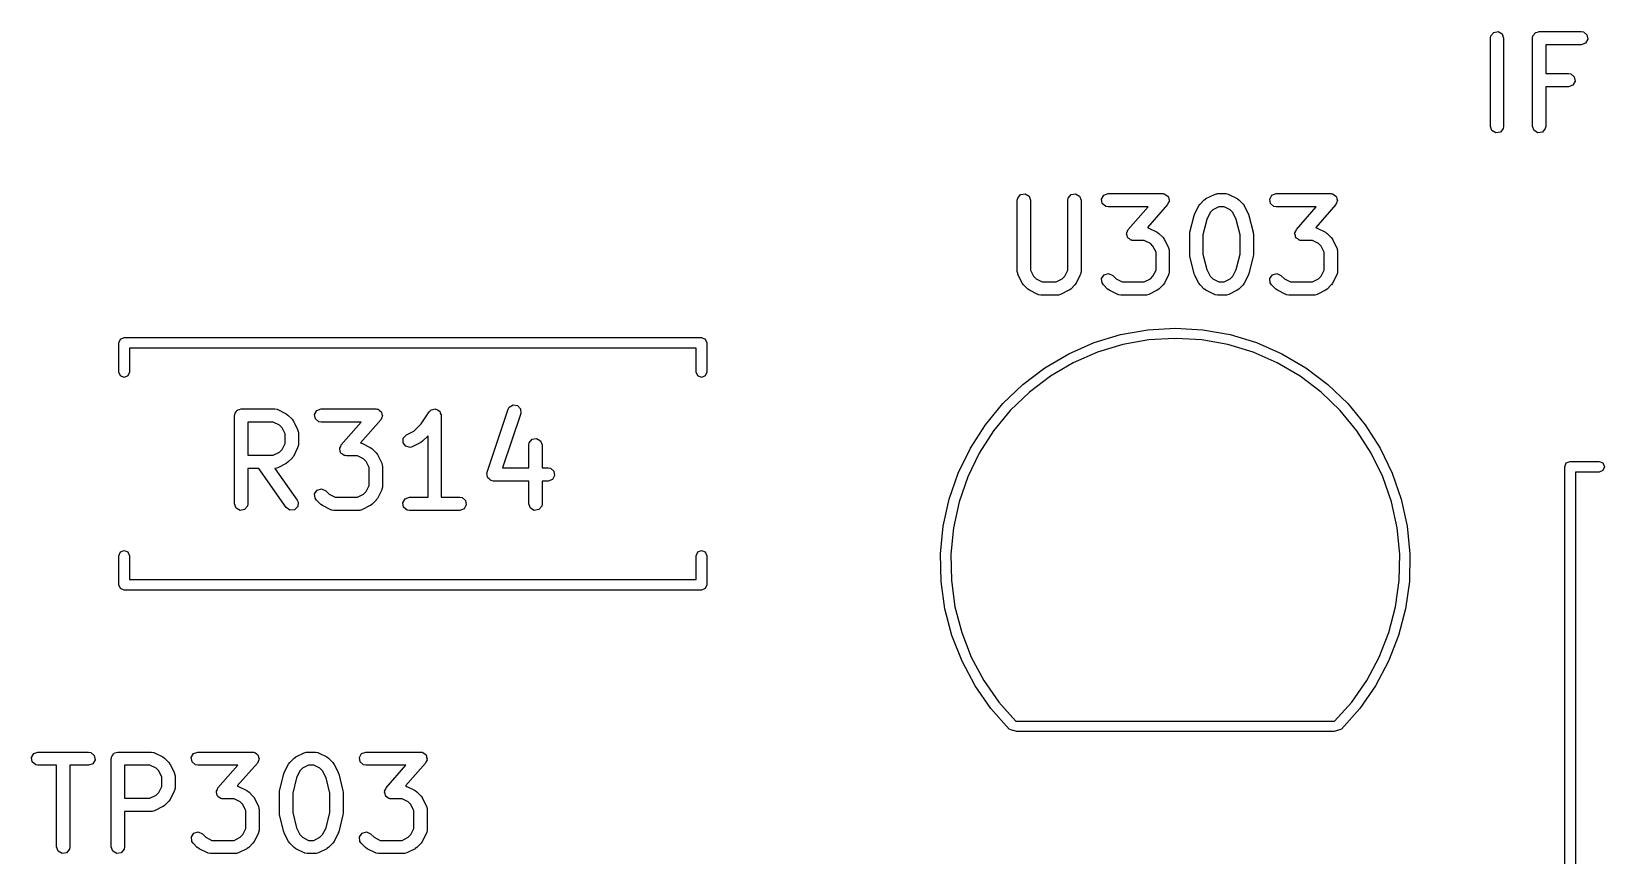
# Model space of a CAD drawing. Extents: x 96 to 185.9, y -128.5 to -80.8.
# Drawn here: x 106.27 to 124.09, y -91.71 to -82.38 of the extents above; entities that cross this region are included whole.
import ezdxf

# ---------------------------------------------------------------- set-up
doc = ezdxf.new("R2010")
doc.units = 0
doc.layers.add('BLACK', color=7, linetype='CONTINUOUS')

msp = doc.modelspace()

# ---------------------------------------------------------------- linework, layer by layer
at = {"layer": 'BLACK', "linetype": 'CONTINUOUS'}
for p, q in [((122.797, -82.4518), (122.802, -82.4261)), ((122.797, -83.4518), (122.797, -82.4518)), ((122.802, -82.4261), (122.835, -82.3868)), ((122.835, -82.3868), (122.885, -82.3779)), ((122.885, -82.3779), (122.93, -82.4036)), ((122.93, -82.4036), (122.947, -82.4518)), ((122.947, -82.4518), (122.947, -83.4518)), ((123.274, -82.4518), (123.275, -82.442)), ((123.274, -83.4518), (123.274, -82.4518)), ((123.275, -82.4388), (123.276, -82.4359)), ((123.275, -82.442), (123.275, -82.4388)), ((123.276, -82.4359), (123.278, -82.4261)), ((123.278, -82.4261), (123.291, -82.4112)), ((123.291, -82.4112), (123.3, -82.3943)), ((123.3, -82.3943), (123.307, -82.392)), ((123.307, -82.392), (123.311, -82.3868)), ((123.311, -82.3868), (123.33, -82.3834)), ((123.33, -82.3834), (123.349, -82.3768)), ((123.349, -82.3768), (123.825, -82.3768)), ((123.825, -82.3768), (123.85, -82.3813)), ((123.85, -82.3813), (123.89, -82.4143)), ((123.899, -82.4648), (123.873, -82.5092)), ((123.89, -82.4143), (123.899, -82.4648)), ((123.825, -82.5268), (123.424, -82.5268)), ((123.424, -82.5268), (123.424, -82.853)), ((123.873, -82.5092), (123.825, -82.5268)), ((123.424, -82.853), (123.682, -82.853)), ((123.682, -82.853), (123.708, -82.8575)), ((123.708, -82.8575), (123.747, -82.8905)), ((123.682, -83.003), (123.424, -83.003)), ((123.424, -83.003), (123.424, -83.4518)), ((123.73, -82.9854), (123.682, -83.003)), ((123.756, -82.941), (123.73, -82.9854)), ((123.747, -82.8905), (123.756, -82.941)), ((122.815, -83.5), (122.797, -83.4518)), ((122.859, -83.5256), (122.815, -83.5)), ((122.91, -83.5167), (122.859, -83.5256)), ((122.943, -83.4774), (122.91, -83.5167)), ((122.947, -83.4518), (122.943, -83.4774)), ((123.291, -83.5), (123.274, -83.4518)), ((123.336, -83.5256), (123.291, -83.5)), ((123.386, -83.5167), (123.336, -83.5256)), ((123.419, -83.4774), (123.386, -83.5167)), ((123.424, -83.4518), (123.419, -83.4774)), ((117.438, -84.2888), (117.443, -84.2631)), ((117.443, -84.2631), (117.476, -84.2238)), ((117.476, -84.2238), (117.526, -84.2149)), ((117.526, -84.2149), (117.571, -84.2406)), ((117.571, -84.2406), (117.588, -84.2888)), ((118.01, -84.2888), (118.014, -84.2631)), ((118.014, -84.2631), (118.047, -84.2238)), ((118.047, -84.2238), (118.098, -84.2149)), ((118.098, -84.2149), (118.142, -84.2406)), ((118.142, -84.2406), (118.16, -84.2888)), ((118.392, -84.2758), (118.417, -84.2313)), ((118.401, -84.3263), (118.392, -84.2758)), ((118.417, -84.2313), (118.466, -84.2138)), ((118.466, -84.2138), (119.085, -84.2138)), ((119.085, -84.2138), (119.096, -84.2157)), ((119.096, -84.2157), (119.099, -84.2152)), ((119.099, -84.2152), (119.102, -84.2168)), ((119.102, -84.2168), (119.11, -84.2183)), ((119.11, -84.2183), (119.126, -84.2313)), ((119.126, -84.2313), (119.143, -84.2418)), ((119.143, -84.2418), (119.145, -84.2474)), ((119.145, -84.2474), (119.15, -84.2513)), ((119.15, -84.2513), (119.153, -84.2712)), ((119.153, -84.2712), (119.16, -84.2903)), ((119.508, -84.331), (119.556, -84.2834)), ((119.556, -84.2834), (119.574, -84.2705)), ((119.574, -84.2705), (119.575, -84.2693)), ((119.575, -84.2693), (119.67, -84.2217)), ((119.67, -84.2217), (119.695, -84.2143)), ((119.695, -84.2143), (119.7, -84.2153)), ((119.7, -84.2153), (119.704, -84.2138)), ((119.704, -84.2138), (119.799, -84.2138)), ((119.799, -84.2138), (119.825, -84.2183)), ((119.825, -84.2183), (119.828, -84.2212)), ((119.828, -84.2212), (119.833, -84.2217)), ((119.833, -84.2217), (119.928, -84.2693)), ((119.928, -84.2693), (119.946, -84.2827)), ((119.946, -84.2827), (119.947, -84.2834)), ((119.947, -84.2834), (119.995, -84.331)), ((120.297, -84.2758), (120.322, -84.2313)), ((120.306, -84.3263), (120.297, -84.2758)), ((120.322, -84.2313), (120.37, -84.2138)), ((120.37, -84.2138), (120.99, -84.2138)), ((120.99, -84.2138), (121.001, -84.2157)), ((121.001, -84.2157), (121.004, -84.2152)), ((121.004, -84.2152), (121.007, -84.2168)), ((121.007, -84.2168), (121.015, -84.2183)), ((121.015, -84.2183), (121.031, -84.2313)), ((121.031, -84.2313), (121.048, -84.2418)), ((121.048, -84.2418), (121.05, -84.2474)), ((121.05, -84.2474), (121.054, -84.2513)), ((121.054, -84.2513), (121.058, -84.2712)), ((121.058, -84.2712), (121.064, -84.2903)), ((117.438, -85.0983), (117.438, -84.2888)), ((117.588, -84.2888), (117.588, -85.0806)), ((118.01, -85.0806), (118.01, -84.2888)), ((118.16, -84.2888), (118.16, -85.0983)), ((118.44, -84.3593), (118.401, -84.3263)), ((118.466, -84.3638), (118.44, -84.3593)), ((118.919, -84.3638), (118.466, -84.3638)), ((118.695, -84.6203), (118.919, -84.3638)), ((119.141, -84.3382), (118.914, -84.5982)), ((119.148, -84.3193), (119.141, -84.3382)), ((119.159, -84.3018), (119.148, -84.3193)), ((119.16, -84.2903), (119.158, -84.2959)), ((119.158, -84.2959), (119.159, -84.3018)), ((119.393, -84.6515), (119.441, -84.4611)), ((119.441, -84.4611), (119.446, -84.4492)), ((119.446, -84.4457), (119.494, -84.3505)), ((119.446, -84.4492), (119.446, -84.4457)), ((119.494, -84.3505), (119.507, -84.3325)), ((119.507, -84.3325), (119.508, -84.331)), ((119.623, -84.4284), (119.584, -84.5054)), ((119.653, -84.398), (119.623, -84.4284)), ((119.721, -84.3638), (119.653, -84.398)), ((119.781, -84.3638), (119.721, -84.3638)), ((119.85, -84.398), (119.781, -84.3638)), ((119.88, -84.4284), (119.85, -84.398)), ((119.919, -84.5054), (119.88, -84.4284)), ((119.995, -84.331), (120.008, -84.3494)), ((120.008, -84.3494), (120.009, -84.3505)), ((120.009, -84.3505), (120.057, -84.4457)), ((120.057, -84.4457), (120.06, -84.4581)), ((120.06, -84.4581), (120.062, -84.4611)), ((120.062, -84.4611), (120.11, -84.6515)), ((120.345, -84.3593), (120.306, -84.3263)), ((120.37, -84.3638), (120.345, -84.3593)), ((120.824, -84.3638), (120.37, -84.3638)), ((120.6, -84.6203), (120.824, -84.3638)), ((121.046, -84.3382), (120.818, -84.5982)), ((121.053, -84.3193), (121.046, -84.3382)), ((121.063, -84.3018), (121.053, -84.3193)), ((121.064, -84.2903), (121.062, -84.2959)), ((121.062, -84.2959), (121.063, -84.3018)), ((118.678, -84.6567), (118.688, -84.6392)), ((118.688, -84.6392), (118.695, -84.6203)), ((118.914, -84.5982), (118.92, -84.5993)), ((118.92, -84.5993), (118.923, -84.6021)), ((118.923, -84.6021), (118.928, -84.6027)), ((118.928, -84.6027), (119.023, -84.6503)), ((119.584, -84.5054), (119.541, -84.679)), ((119.962, -84.679), (119.919, -84.5054)), ((120.582, -84.6567), (120.592, -84.6392)), ((120.592, -84.6392), (120.6, -84.6203)), ((120.818, -84.5982), (120.825, -84.5993)), ((120.825, -84.5993), (120.828, -84.6021)), ((120.828, -84.6021), (120.833, -84.6027)), ((120.833, -84.6027), (120.928, -84.6503)), ((118.676, -84.6682), (118.679, -84.6626)), ((118.683, -84.6873), (118.676, -84.6682)), ((118.679, -84.6626), (118.678, -84.6567)), ((118.686, -84.7072), (118.683, -84.6873)), ((118.691, -84.7111), (118.686, -84.7072)), ((118.693, -84.7167), (118.691, -84.7111)), ((118.71, -84.7272), (118.693, -84.7167)), ((118.726, -84.7402), (118.71, -84.7272)), ((118.734, -84.7417), (118.726, -84.7402)), ((118.737, -84.7433), (118.734, -84.7417)), ((118.74, -84.7428), (118.737, -84.7433)), ((118.751, -84.7447), (118.74, -84.7428)), ((118.877, -84.7447), (118.751, -84.7447)), ((118.945, -84.779), (118.877, -84.7447)), ((118.975, -84.8094), (118.945, -84.779)), ((119.01, -84.8779), (118.975, -84.8094)), ((119.023, -84.6503), (119.041, -84.6636)), ((119.041, -84.6636), (119.043, -84.6643)), ((119.043, -84.6643), (119.09, -84.7119)), ((119.09, -84.7119), (119.103, -84.7303)), ((119.103, -84.7303), (119.104, -84.7314)), ((119.104, -84.7314), (119.152, -84.8267)), ((119.391, -84.6697), (119.393, -84.655)), ((119.391, -84.9078), (119.391, -84.6697)), ((119.393, -84.655), (119.393, -84.6515)), ((119.541, -84.679), (119.541, -84.8986)), ((119.962, -84.8986), (119.962, -84.679)), ((120.11, -84.6515), (120.111, -84.6665)), ((120.111, -84.6665), (120.112, -84.6697)), ((120.112, -84.6697), (120.112, -84.9078)), ((120.581, -84.6682), (120.583, -84.6626)), ((120.588, -84.6873), (120.581, -84.6682)), ((120.583, -84.6626), (120.582, -84.6567)), ((120.591, -84.7072), (120.588, -84.6873)), ((120.596, -84.7111), (120.591, -84.7072)), ((120.598, -84.7167), (120.596, -84.7111)), ((120.615, -84.7272), (120.598, -84.7167)), ((120.631, -84.7402), (120.615, -84.7272)), ((120.639, -84.7417), (120.631, -84.7402)), ((120.642, -84.7433), (120.639, -84.7417)), ((120.645, -84.7428), (120.642, -84.7433)), ((120.656, -84.7447), (120.645, -84.7428)), ((120.781, -84.7447), (120.656, -84.7447)), ((120.85, -84.779), (120.781, -84.7447)), ((120.88, -84.8094), (120.85, -84.779)), ((120.915, -84.8779), (120.88, -84.8094)), ((120.928, -84.6503), (120.946, -84.6636)), ((120.946, -84.6636), (120.947, -84.6643)), ((120.947, -84.6643), (120.995, -84.7119)), ((120.995, -84.7119), (121.008, -84.7303)), ((121.008, -84.7303), (121.009, -84.7314)), ((121.009, -84.7314), (121.057, -84.8267)), ((119.01, -85.0806), (119.01, -84.8779)), ((119.152, -84.8267), (119.159, -84.8516)), ((119.159, -84.8516), (119.158, -84.856)), ((119.158, -84.856), (119.16, -84.8602)), ((119.16, -84.8602), (119.16, -85.0983)), ((119.392, -84.9111), (119.391, -84.9078)), ((119.393, -84.926), (119.392, -84.9111)), ((119.441, -85.1165), (119.393, -84.926)), ((119.541, -84.8986), (119.584, -85.0721)), ((119.919, -85.0721), (119.962, -84.8986)), ((120.11, -84.926), (120.062, -85.1165)), ((120.112, -84.9078), (120.11, -84.9226)), ((120.11, -84.9226), (120.11, -84.926)), ((120.915, -85.0806), (120.915, -84.8779)), ((121.057, -84.8267), (121.064, -84.8516)), ((121.064, -84.8516), (121.063, -84.856)), ((121.063, -84.856), (121.065, -84.8602)), ((121.065, -84.8602), (121.065, -85.0983)), ((117.44, -85.1025), (117.438, -85.0983)), ((117.439, -85.1069), (117.44, -85.1025)), ((117.446, -85.1318), (117.439, -85.1069)), ((117.494, -85.2271), (117.446, -85.1318)), ((117.588, -85.0806), (117.623, -85.1491)), ((117.623, -85.1491), (117.653, -85.1795)), ((117.945, -85.1795), (117.975, -85.1491)), ((117.975, -85.1491), (118.01, -85.0806)), ((118.152, -85.1318), (118.104, -85.2271)), ((118.155, -85.124), (118.152, -85.1274)), ((118.152, -85.1274), (118.152, -85.1318)), ((118.16, -85.0983), (118.155, -85.124)), ((118.393, -85.1741), (118.423, -85.1321)), ((118.398, -85.2252), (118.393, -85.1741)), ((118.423, -85.1321), (118.472, -85.1188)), ((118.472, -85.1188), (118.519, -85.1405)), ((118.519, -85.1405), (118.558, -85.1795)), ((118.945, -85.1795), (118.975, -85.1491)), ((118.975, -85.1491), (119.01, -85.0806)), ((119.152, -85.1318), (119.104, -85.2271)), ((119.155, -85.124), (119.152, -85.1274)), ((119.152, -85.1274), (119.152, -85.1318)), ((119.16, -85.0983), (119.155, -85.124)), ((119.443, -85.1194), (119.441, -85.1165)), ((119.446, -85.1318), (119.443, -85.1194)), ((119.494, -85.2271), (119.446, -85.1318)), ((119.584, -85.0721), (119.623, -85.1491)), ((119.623, -85.1491), (119.653, -85.1795)), ((119.85, -85.1795), (119.88, -85.1491)), ((119.88, -85.1491), (119.919, -85.0721)), ((120.057, -85.1318), (120.009, -85.2271)), ((120.062, -85.1165), (120.057, -85.1283)), ((120.057, -85.1283), (120.057, -85.1318)), ((120.298, -85.1741), (120.327, -85.1321)), ((120.302, -85.2252), (120.298, -85.1741)), ((120.327, -85.1321), (120.377, -85.1188)), ((120.377, -85.1188), (120.423, -85.1405)), ((120.423, -85.1405), (120.463, -85.1795)), ((120.85, -85.1795), (120.88, -85.1491)), ((120.88, -85.1491), (120.915, -85.0806)), ((121.057, -85.1318), (121.009, -85.2271)), ((121.06, -85.124), (121.057, -85.1274)), ((121.057, -85.1274), (121.057, -85.1318)), ((121.065, -85.0983), (121.06, -85.124)), ((117.495, -85.2282), (117.494, -85.2271)), ((117.508, -85.2466), (117.495, -85.2282)), ((117.556, -85.2942), (117.508, -85.2466)), ((117.557, -85.2949), (117.556, -85.2942)), ((117.575, -85.3082), (117.557, -85.2949)), ((117.67, -85.3559), (117.575, -85.3082)), ((117.653, -85.1795), (117.721, -85.2138)), ((117.721, -85.2138), (117.877, -85.2138)), ((117.877, -85.2138), (117.945, -85.1795)), ((118.023, -85.3082), (117.928, -85.3559)), ((118.024, -85.3071), (118.023, -85.3082)), ((118.043, -85.2942), (118.024, -85.3071)), ((118.09, -85.2466), (118.043, -85.2942)), ((118.091, -85.2451), (118.09, -85.2466)), ((118.104, -85.2271), (118.091, -85.2451)), ((118.413, -85.2466), (118.398, -85.2252)), ((118.46, -85.2942), (118.413, -85.2466)), ((118.462, -85.2949), (118.46, -85.2942)), ((118.48, -85.3082), (118.462, -85.2949)), ((118.575, -85.3559), (118.48, -85.3082)), ((118.558, -85.1795), (118.626, -85.2138)), ((118.626, -85.2138), (118.877, -85.2138)), ((118.877, -85.2138), (118.945, -85.1795)), ((119.023, -85.3082), (118.928, -85.3559)), ((119.024, -85.3071), (119.023, -85.3082)), ((119.043, -85.2942), (119.024, -85.3071)), ((119.09, -85.2466), (119.043, -85.2942)), ((119.091, -85.2451), (119.09, -85.2466)), ((119.104, -85.2271), (119.091, -85.2451)), ((119.495, -85.2282), (119.494, -85.2271)), ((119.508, -85.2466), (119.495, -85.2282)), ((119.556, -85.2942), (119.508, -85.2466)), ((119.557, -85.2949), (119.556, -85.2942)), ((119.575, -85.3082), (119.557, -85.2949)), ((119.67, -85.3559), (119.575, -85.3082)), ((119.653, -85.1795), (119.721, -85.2138)), ((119.721, -85.2138), (119.781, -85.2138)), ((119.781, -85.2138), (119.85, -85.1795)), ((119.928, -85.3082), (119.833, -85.3559)), ((119.929, -85.3071), (119.928, -85.3082)), ((119.947, -85.2942), (119.929, -85.3071)), ((119.995, -85.2466), (119.947, -85.2942)), ((119.996, -85.2451), (119.995, -85.2466)), ((120.009, -85.2271), (119.996, -85.2451)), ((120.317, -85.2466), (120.302, -85.2252)), ((120.365, -85.2942), (120.317, -85.2466)), ((120.367, -85.2949), (120.365, -85.2942)), ((120.385, -85.3082), (120.367, -85.2949)), ((120.48, -85.3559), (120.385, -85.3082)), ((120.463, -85.1795), (120.531, -85.2138)), ((120.531, -85.2138), (120.781, -85.2138)), ((120.781, -85.2138), (120.85, -85.1795)), ((120.928, -85.3082), (120.833, -85.3559)), ((120.929, -85.3071), (120.928, -85.3082)), ((120.947, -85.2942), (120.929, -85.3071)), ((120.995, -85.2466), (120.947, -85.2942)), ((120.996, -85.2451), (120.995, -85.2466)), ((121.009, -85.2271), (120.996, -85.2451)), ((117.675, -85.3564), (117.67, -85.3559)), ((117.678, -85.3593), (117.675, -85.3564)), ((117.704, -85.3638), (117.678, -85.3593)), ((117.894, -85.3638), (117.704, -85.3638)), ((117.898, -85.3622), (117.894, -85.3638)), ((117.903, -85.3633), (117.898, -85.3622)), ((117.928, -85.3559), (117.903, -85.3633)), ((118.579, -85.3564), (118.575, -85.3559)), ((118.583, -85.3593), (118.579, -85.3564)), ((118.609, -85.3638), (118.583, -85.3593)), ((118.894, -85.3638), (118.609, -85.3638)), ((118.898, -85.3622), (118.894, -85.3638)), ((118.903, -85.3633), (118.898, -85.3622)), ((118.928, -85.3559), (118.903, -85.3633)), ((119.675, -85.3564), (119.67, -85.3559)), ((119.678, -85.3593), (119.675, -85.3564)), ((119.704, -85.3638), (119.678, -85.3593)), ((119.799, -85.3638), (119.704, -85.3638)), ((119.803, -85.3622), (119.799, -85.3638)), ((119.808, -85.3633), (119.803, -85.3622)), ((119.833, -85.3559), (119.808, -85.3633)), ((120.484, -85.3564), (120.48, -85.3559)), ((120.488, -85.3593), (120.484, -85.3564)), ((120.513, -85.3638), (120.488, -85.3593)), ((120.799, -85.3638), (120.513, -85.3638)), ((120.803, -85.3622), (120.799, -85.3638)), ((120.808, -85.3633), (120.803, -85.3622)), ((120.833, -85.3559), (120.808, -85.3633)), ((107.262, -85.9044), (107.279, -85.862)), ((107.279, -85.862), (107.322, -85.8444)), ((107.322, -85.8444), (113.862, -85.8444)), ((113.862, -85.8444), (113.904, -85.862)), ((113.904, -85.862), (113.922, -85.9044)), ((118.307, -85.9008), (118.607, -85.8099)), ((118.607, -85.8099), (118.915, -85.7548)), ((118.929, -85.8696), (118.634, -85.9222)), ((118.915, -85.7548), (119.228, -85.7364)), ((119.218, -85.8525), (118.929, -85.8696)), ((119.228, -85.8564), (119.218, -85.8525)), ((119.228, -85.7364), (119.54, -85.7548)), ((119.237, -85.8525), (119.228, -85.8564)), ((119.527, -85.8696), (119.237, -85.8525)), ((119.822, -85.9222), (119.527, -85.8696)), ((119.54, -85.7548), (119.849, -85.8099)), ((119.849, -85.8099), (120.148, -85.9008)), ((107.262, -86.2344), (107.262, -85.9044)), ((113.802, -85.9644), (107.382, -85.9644)), ((107.382, -85.9644), (107.382, -86.2344)), ((113.802, -86.2344), (113.802, -85.9644)), ((113.922, -85.9044), (113.922, -86.2344)), ((117.75, -86.1847), (118.02, -86.0263)), ((118.02, -86.0263), (118.307, -85.9008)), ((118.347, -86.0092), (118.072, -86.1293)), ((118.634, -85.9222), (118.347, -86.0092)), ((120.108, -86.0092), (119.822, -85.9222)), ((120.383, -86.1293), (120.108, -86.0092)), ((120.148, -85.9008), (120.435, -86.0263)), ((120.435, -86.0263), (120.705, -86.1847)), ((107.279, -86.2768), (107.262, -86.2344)), ((107.382, -86.2344), (107.364, -86.2768)), ((113.819, -86.2768), (113.802, -86.2344)), ((113.922, -86.2344), (113.904, -86.2768)), ((117.5, -86.3737), (117.75, -86.1847)), ((118.072, -86.1293), (117.814, -86.2808)), ((120.641, -86.2808), (120.383, -86.1293)), ((120.705, -86.1847), (120.955, -86.3737)), ((107.322, -86.2944), (107.279, -86.2768)), ((107.364, -86.2768), (107.322, -86.2944)), ((113.862, -86.2944), (113.819, -86.2768)), ((113.904, -86.2768), (113.862, -86.2944)), ((117.274, -86.5908), (117.5, -86.3737)), ((117.814, -86.2808), (117.575, -86.4616)), ((120.88, -86.4616), (120.641, -86.2808)), ((120.955, -86.3737), (121.181, -86.5908)), ((117.076, -86.8329), (117.274, -86.5908)), ((117.575, -86.4616), (117.359, -86.6692)), ((121.096, -86.6692), (120.88, -86.4616)), ((121.181, -86.5908), (121.38, -86.8329)), ((108.572, -86.7268), (108.574, -86.717)), ((108.572, -87.7268), (108.572, -86.7268)), ((108.573, -86.7138), (108.575, -86.7109)), ((108.574, -86.717), (108.573, -86.7138)), ((108.575, -86.7109), (108.577, -86.7011)), ((108.577, -86.7011), (108.589, -86.6862)), ((108.589, -86.6862), (108.599, -86.6693)), ((108.599, -86.6693), (108.605, -86.667)), ((108.605, -86.667), (108.61, -86.6618)), ((108.61, -86.6618), (108.629, -86.6584)), ((108.629, -86.6584), (108.647, -86.6518)), ((108.647, -86.6518), (109.028, -86.6518)), ((109.028, -86.6518), (109.054, -86.6563)), ((109.054, -86.6563), (109.057, -86.6592)), ((109.057, -86.6592), (109.062, -86.6597)), ((109.062, -86.6597), (109.157, -86.7073)), ((109.157, -86.7073), (109.175, -86.7207)), ((109.175, -86.7207), (109.176, -86.7214)), ((109.176, -86.7214), (109.224, -86.769)), ((109.224, -86.769), (109.237, -86.7874)), ((109.478, -86.7138), (109.504, -86.6693)), ((109.487, -86.7643), (109.478, -86.7138)), ((109.526, -86.7973), (109.487, -86.7643)), ((109.504, -86.6693), (109.552, -86.6518)), ((109.552, -86.6518), (110.171, -86.6518)), ((110.227, -86.7762), (110, -87.0362)), ((110.171, -86.6518), (110.182, -86.6537)), ((110.182, -86.6537), (110.185, -86.6532)), ((110.185, -86.6532), (110.188, -86.6548)), ((110.188, -86.6548), (110.197, -86.6563)), ((110.197, -86.6563), (110.212, -86.6693)), ((110.212, -86.6693), (110.229, -86.6798)), ((110.235, -86.7573), (110.227, -86.7762)), ((110.229, -86.6798), (110.231, -86.6854)), ((110.231, -86.6854), (110.236, -86.6893)), ((110.245, -86.7398), (110.235, -86.7573)), ((110.236, -86.6893), (110.239, -86.7092)), ((110.239, -86.7092), (110.246, -86.7283)), ((110.246, -86.7283), (110.244, -86.7339)), ((110.244, -86.7339), (110.245, -86.7398)), ((110.684, -86.8219), (110.775, -86.6852)), ((110.775, -86.6852), (110.793, -86.6663)), ((110.793, -86.6663), (110.797, -86.6651)), ((110.797, -86.6651), (110.8, -86.6618)), ((110.8, -86.6618), (110.822, -86.658)), ((110.822, -86.658), (110.842, -86.6519)), ((110.842, -86.6519), (110.846, -86.6537)), ((110.846, -86.6537), (110.851, -86.6529)), ((110.851, -86.6529), (110.869, -86.6638)), ((110.869, -86.6638), (110.889, -86.6725)), ((110.889, -86.6725), (110.891, -86.6764)), ((110.891, -86.6764), (110.895, -86.6786)), ((110.895, -86.6786), (110.902, -86.699)), ((110.902, -86.699), (110.912, -86.7185)), ((110.912, -86.7185), (110.911, -86.7227)), ((110.911, -86.7227), (110.913, -86.7268)), ((110.913, -86.7268), (110.913, -87.6518)), ((111.433, -87.3697), (111.671, -86.6554)), ((111.814, -86.7029), (111.608, -87.3184)), ((111.671, -86.6554), (111.684, -86.6325)), ((111.684, -86.6325), (111.727, -86.6057)), ((111.727, -86.6057), (111.778, -86.6132)), ((111.778, -86.6132), (111.812, -86.6516)), ((111.812, -86.6516), (111.814, -86.7029)), ((117.359, -86.6692), (117.169, -86.9008)), ((121.286, -86.9008), (121.096, -86.6692)), ((108.722, -86.8018), (108.722, -87.1756)), ((109.01, -86.8018), (108.722, -86.8018)), ((109.079, -86.836), (109.01, -86.8018)), ((109.109, -86.8664), (109.079, -86.836)), ((109.144, -86.935), (109.109, -86.8664)), ((109.144, -87.0424), (109.144, -86.935)), ((109.237, -86.7874), (109.238, -86.7885)), ((109.238, -86.7885), (109.286, -86.8837)), ((109.286, -86.8837), (109.293, -86.9087)), ((109.293, -86.9087), (109.292, -86.913)), ((109.292, -86.913), (109.294, -86.9173)), ((109.294, -86.9173), (109.294, -87.0601)), ((109.552, -86.8018), (109.526, -86.7973)), ((110.006, -86.8018), (109.552, -86.8018)), ((109.781, -87.0583), (110.006, -86.8018)), ((110.483, -86.9827), (110.518, -86.9454)), ((110.518, -86.9454), (110.603, -86.9032)), ((110.603, -86.9032), (110.684, -86.8219)), ((110.763, -86.9555), (110.7, -87.0179)), ((110.763, -87.6518), (110.763, -86.9555)), ((116.907, -87.0967), (117.076, -86.8329)), ((117.169, -86.9008), (117.008, -87.1531)), ((121.448, -87.1531), (121.286, -86.9008)), ((121.38, -86.8329), (121.548, -87.0967)), ((109.079, -87.1413), (109.109, -87.1109)), ((109.109, -87.1109), (109.144, -87.0424)), ((109.286, -87.0937), (109.238, -87.1889)), ((109.289, -87.0858), (109.286, -87.0892)), ((109.286, -87.0892), (109.286, -87.0937)), ((109.294, -87.0601), (109.289, -87.0858)), ((109.763, -87.1062), (109.765, -87.1006)), ((109.769, -87.1253), (109.763, -87.1062)), ((109.764, -87.0947), (109.774, -87.0772)), ((109.765, -87.1006), (109.764, -87.0947)), ((109.773, -87.1452), (109.769, -87.1253)), ((109.774, -87.0772), (109.781, -87.0583)), ((110, -87.0362), (110.006, -87.0373)), ((110.006, -87.0373), (110.01, -87.0401)), ((110.01, -87.0401), (110.014, -87.0407)), ((110.014, -87.0407), (110.109, -87.0883)), ((110.109, -87.0883), (110.127, -87.1016)), ((110.127, -87.1016), (110.129, -87.1023)), ((110.129, -87.1023), (110.176, -87.1499)), ((110.48, -87.0339), (110.483, -86.9827)), ((110.511, -87.0751), (110.48, -87.0339)), ((110.56, -87.087), (110.511, -87.0751)), ((110.585, -87.0796), (110.56, -87.087)), ((110.681, -87.032), (110.585, -87.0796)), ((110.682, -87.0308), (110.681, -87.032)), ((110.7, -87.0179), (110.682, -87.0308)), ((111.905, -87.0601), (111.91, -87.0345)), ((111.905, -87.3184), (111.905, -87.0601)), ((111.91, -87.0345), (111.943, -86.9952)), ((111.943, -86.9952), (111.993, -86.9863)), ((111.993, -86.9863), (112.038, -87.0119)), ((112.038, -87.0119), (112.055, -87.0601)), ((112.055, -87.0601), (112.055, -87.3184)), ((116.77, -87.3785), (116.907, -87.0967)), ((121.548, -87.0967), (121.685, -87.3785)), ((108.722, -87.1756), (109.01, -87.1756)), ((109.01, -87.1756), (109.079, -87.1413)), ((109.157, -87.2701), (109.062, -87.3177)), ((109.158, -87.2689), (109.157, -87.2701)), ((109.176, -87.256), (109.158, -87.2689)), ((109.224, -87.2084), (109.176, -87.256)), ((109.225, -87.2069), (109.224, -87.2084)), ((109.238, -87.1889), (109.225, -87.2069)), ((109.777, -87.1491), (109.773, -87.1452)), ((109.779, -87.1547), (109.777, -87.1491)), ((109.796, -87.1652), (109.779, -87.1547)), ((109.812, -87.1782), (109.796, -87.1652)), ((109.82, -87.1797), (109.812, -87.1782)), ((109.823, -87.1813), (109.82, -87.1797)), ((109.826, -87.1808), (109.823, -87.1813)), ((109.838, -87.1827), (109.826, -87.1808)), ((109.963, -87.1827), (109.838, -87.1827)), ((110.031, -87.217), (109.963, -87.1827)), ((110.062, -87.2474), (110.031, -87.217)), ((110.096, -87.3159), (110.062, -87.2474)), ((110.176, -87.1499), (110.189, -87.1683)), ((110.189, -87.1683), (110.19, -87.1694)), ((110.19, -87.1694), (110.238, -87.2647)), ((110.238, -87.2647), (110.245, -87.2896)), ((110.245, -87.2896), (110.244, -87.294)), ((110.244, -87.294), (110.246, -87.2982)), ((110.246, -87.2982), (110.246, -87.5363)), ((117.008, -87.1531), (116.877, -87.4227)), ((121.578, -87.4227), (121.448, -87.1531)), ((123.64, -87.3064), (123.657, -87.264)), ((123.64, -93.8464), (123.64, -87.3064)), ((123.657, -87.264), (123.7, -87.2464)), ((123.7, -87.2464), (124.03, -87.2464)), ((124.03, -87.2464), (124.072, -87.264)), ((124.072, -87.264), (124.09, -87.3064)), ((124.09, -87.3064), (124.072, -87.3488)), ((108.846, -87.3256), (108.722, -87.3256)), ((108.722, -87.3256), (108.722, -87.7268)), ((109.157, -87.7698), (108.846, -87.3256)), ((109.032, -87.3241), (109.029, -87.3252)), ((109.029, -87.3252), (109.28, -87.6838)), ((109.037, -87.3251), (109.032, -87.3241)), ((109.062, -87.3177), (109.037, -87.3251)), ((110.096, -87.5186), (110.096, -87.3159)), ((111.43, -87.3804), (111.433, -87.3755)), ((111.434, -87.4006), (111.43, -87.3804)), ((111.433, -87.3755), (111.433, -87.3697)), ((111.435, -87.421), (111.434, -87.4006)), ((111.438, -87.4253), (111.435, -87.421)), ((111.439, -87.4309), (111.438, -87.4253)), ((111.455, -87.4441), (111.439, -87.4309)), ((111.469, -87.4594), (111.455, -87.4441)), ((111.474, -87.4602), (111.469, -87.4594)), ((111.479, -87.4639), (111.474, -87.4602)), ((111.504, -87.4684), (111.479, -87.4639)), ((111.905, -87.4684), (111.504, -87.4684)), ((111.608, -87.3184), (111.905, -87.3184)), ((111.905, -87.7268), (111.905, -87.4684)), ((112.055, -87.3184), (112.123, -87.3184)), ((112.123, -87.4684), (112.055, -87.4684)), ((112.055, -87.4684), (112.055, -87.7268)), ((112.123, -87.3184), (112.149, -87.323)), ((112.172, -87.4509), (112.123, -87.4684)), ((112.149, -87.323), (112.188, -87.3559)), ((112.197, -87.4065), (112.172, -87.4509)), ((112.188, -87.3559), (112.197, -87.4065)), ((116.667, -87.6744), (116.77, -87.3785)), ((116.877, -87.4227), (116.779, -87.7057)), ((121.677, -87.7057), (121.578, -87.4227)), ((121.685, -87.3785), (121.788, -87.6744)), ((124.03, -87.3664), (123.76, -87.3664)), ((123.76, -87.3664), (123.76, -93.7864)), ((124.072, -87.3488), (124.03, -87.3664)), ((109.479, -87.6121), (109.509, -87.5701)), ((109.484, -87.6632), (109.479, -87.6121)), ((109.499, -87.6846), (109.484, -87.6632)), ((109.509, -87.5701), (109.558, -87.5568)), ((109.558, -87.5568), (109.605, -87.5785)), ((109.605, -87.5785), (109.644, -87.6175)), ((109.644, -87.6175), (109.712, -87.6518)), ((109.712, -87.6518), (109.963, -87.6518)), ((109.963, -87.6518), (110.031, -87.6175)), ((110.031, -87.6175), (110.062, -87.5871)), ((110.062, -87.5871), (110.096, -87.5186)), ((110.19, -87.6651), (110.177, -87.6831)), ((110.238, -87.5698), (110.19, -87.6651)), ((110.239, -87.5654), (110.238, -87.5698)), ((110.241, -87.562), (110.239, -87.5654)), ((110.246, -87.5363), (110.241, -87.562)), ((110.478, -87.7138), (110.504, -87.6693)), ((110.504, -87.6693), (110.552, -87.6518)), ((110.552, -87.6518), (110.763, -87.6518)), ((110.913, -87.6518), (111.123, -87.6518)), ((111.123, -87.6518), (111.149, -87.6563)), ((111.149, -87.6563), (111.188, -87.6893)), ((108.59, -87.775), (108.572, -87.7268)), ((108.634, -87.8006), (108.59, -87.775)), ((108.685, -87.7917), (108.634, -87.8006)), ((108.718, -87.7524), (108.685, -87.7917)), ((108.722, -87.7268), (108.718, -87.7524)), ((109.199, -87.7992), (109.157, -87.7698)), ((109.25, -87.7948), (109.199, -87.7992)), ((109.287, -87.7585), (109.25, -87.7948)), ((109.28, -87.6838), (109.291, -87.7074)), ((109.291, -87.7074), (109.287, -87.7585)), ((109.546, -87.7322), (109.499, -87.6846)), ((109.548, -87.7329), (109.546, -87.7322)), ((109.566, -87.7462), (109.548, -87.7329)), ((109.661, -87.7939), (109.566, -87.7462)), ((109.666, -87.7944), (109.661, -87.7939)), ((109.669, -87.7973), (109.666, -87.7944)), ((109.695, -87.8018), (109.669, -87.7973)), ((109.98, -87.8018), (109.695, -87.8018)), ((109.985, -87.8002), (109.98, -87.8018)), ((109.989, -87.8013), (109.985, -87.8002)), ((110.014, -87.7939), (109.989, -87.8013)), ((110.109, -87.7462), (110.014, -87.7939)), ((110.11, -87.7451), (110.109, -87.7462)), ((110.129, -87.7322), (110.11, -87.7451)), ((110.176, -87.6846), (110.129, -87.7322)), ((110.177, -87.6831), (110.176, -87.6846)), ((110.487, -87.7643), (110.478, -87.7138)), ((110.526, -87.7973), (110.487, -87.7643)), ((110.552, -87.8018), (110.526, -87.7973)), ((111.123, -87.8018), (110.552, -87.8018)), ((111.172, -87.7842), (111.123, -87.8018)), ((111.197, -87.7398), (111.172, -87.7842)), ((111.188, -87.6893), (111.197, -87.7398)), ((111.923, -87.775), (111.905, -87.7268)), ((111.967, -87.8006), (111.923, -87.775)), ((112.018, -87.7917), (111.967, -87.8006)), ((112.051, -87.7524), (112.018, -87.7917)), ((112.055, -87.7268), (112.051, -87.7524)), ((116.6, -87.9803), (116.667, -87.6744)), ((116.779, -87.7057), (116.714, -87.9984)), ((121.741, -87.9984), (121.677, -87.7057)), ((121.788, -87.6744), (121.855, -87.9803)), ((116.57, -88.292), (116.6, -87.9803)), ((116.714, -87.9984), (116.685, -88.2965)), ((121.77, -88.2965), (121.741, -87.9984)), ((121.855, -87.9803), (121.886, -88.292)), ((107.262, -88.3144), (107.279, -88.272)), ((107.262, -88.6444), (107.262, -88.3144)), ((107.279, -88.272), (107.322, -88.2544)), ((107.322, -88.2544), (107.364, -88.272)), ((107.364, -88.272), (107.382, -88.3144)), ((107.382, -88.3144), (107.382, -88.5844)), ((113.802, -88.3144), (113.819, -88.272)), ((113.802, -88.5844), (113.802, -88.3144)), ((113.819, -88.272), (113.862, -88.2544)), ((113.862, -88.2544), (113.904, -88.272)), ((113.904, -88.272), (113.922, -88.3144)), ((113.922, -88.3144), (113.922, -88.6444)), ((116.576, -88.6051), (116.57, -88.292)), ((116.685, -88.2965), (116.691, -88.596)), ((121.764, -88.596), (121.77, -88.2965)), ((121.886, -88.292), (121.879, -88.6051)), ((107.279, -88.6868), (107.262, -88.6444)), ((107.322, -88.7044), (107.279, -88.6868)), ((113.862, -88.7044), (107.322, -88.7044)), ((107.382, -88.5844), (113.802, -88.5844)), ((113.904, -88.6868), (113.862, -88.7044)), ((113.922, -88.6444), (113.904, -88.6868)), ((116.619, -88.9153), (116.576, -88.6051)), ((116.691, -88.596), (116.732, -88.8928)), ((121.723, -88.8928), (121.764, -88.596)), ((121.879, -88.6051), (121.836, -88.9153)), ((116.698, -89.2184), (116.619, -88.9153)), ((116.732, -88.8928), (116.808, -89.1827)), ((121.648, -89.1827), (121.723, -88.8928)), ((121.836, -88.9153), (121.757, -89.2184)), ((116.812, -89.51), (116.698, -89.2184)), ((116.808, -89.1827), (116.917, -89.4617)), ((121.538, -89.4617), (121.648, -89.1827)), ((121.757, -89.2184), (121.643, -89.51)), ((116.96, -89.7862), (116.812, -89.51)), ((116.917, -89.4617), (117.058, -89.7259)), ((121.397, -89.7259), (121.538, -89.4617)), ((121.643, -89.51), (121.496, -89.7862)), ((117.139, -90.0432), (116.96, -89.7862)), ((117.058, -89.7259), (117.229, -89.9717)), ((121.226, -89.9717), (121.397, -89.7259)), ((121.496, -89.7862), (121.317, -90.0432)), ((117.229, -89.9717), (117.422, -90.1885)), ((121.033, -90.1885), (121.226, -89.9717)), ((117.347, -90.2773), (117.139, -90.0432)), ((121.317, -90.0432), (121.109, -90.2773)), ((117.389, -90.2949), (117.347, -90.2773)), ((117.394, -90.2927), (117.389, -90.2949)), ((117.428, -90.3064), (117.394, -90.2927)), ((117.422, -90.1886), (117.428, -90.1864)), ((117.422, -90.1885), (117.422, -90.1886)), ((117.428, -90.1864), (121.028, -90.1864)), ((121.028, -90.3064), (117.428, -90.3064)), ((121.028, -90.1864), (121.033, -90.1886)), ((121.061, -90.2927), (121.028, -90.3064)), ((121.033, -90.1886), (121.033, -90.1885)), ((121.066, -90.2949), (121.061, -90.2927)), ((121.109, -90.2773), (121.066, -90.2949)), ((106.271, -90.5998), (106.297, -90.5553)), ((106.28, -90.6503), (106.271, -90.5998)), ((106.32, -90.6833), (106.28, -90.6503)), ((106.297, -90.5553), (106.345, -90.5378)), ((106.345, -90.6878), (106.32, -90.6833)), ((106.345, -90.5378), (106.917, -90.5378)), ((106.556, -90.6878), (106.345, -90.6878)), ((106.556, -91.6128), (106.556, -90.6878)), ((106.917, -90.6878), (106.706, -90.6878)), ((106.706, -90.6878), (106.706, -91.6128)), ((106.917, -90.5378), (106.942, -90.5423)), ((106.965, -90.6702), (106.917, -90.6878)), ((106.942, -90.5423), (106.982, -90.5753)), ((106.991, -90.6258), (106.965, -90.6702)), ((106.982, -90.5753), (106.991, -90.6258)), ((107.175, -90.6128), (107.177, -90.603)), ((107.175, -91.6128), (107.175, -90.6128)), ((107.176, -90.5998), (107.178, -90.5969)), ((107.177, -90.603), (107.176, -90.5998)), ((107.178, -90.5969), (107.18, -90.5871)), ((107.18, -90.5871), (107.192, -90.5722)), ((107.192, -90.5722), (107.202, -90.5553)), ((107.202, -90.5553), (107.208, -90.553)), ((107.208, -90.553), (107.213, -90.5478)), ((107.213, -90.5478), (107.232, -90.5444)), ((107.232, -90.5444), (107.25, -90.5378)), ((107.25, -90.5378), (107.631, -90.5378)), ((107.325, -90.6878), (107.325, -91.0616)), ((107.613, -90.6878), (107.325, -90.6878)), ((107.682, -90.722), (107.613, -90.6878)), ((107.631, -90.5378), (107.657, -90.5423)), ((107.657, -90.5423), (107.66, -90.5452)), ((107.66, -90.5452), (107.665, -90.5457)), ((107.665, -90.5457), (107.76, -90.5933)), ((107.76, -90.5933), (107.778, -90.6067)), ((107.778, -90.6067), (107.779, -90.6074)), ((107.779, -90.6074), (107.827, -90.655)), ((107.827, -90.655), (107.84, -90.6734)), ((107.84, -90.6734), (107.841, -90.6745)), ((107.841, -90.6745), (107.889, -90.7697)), ((108.081, -90.5998), (108.107, -90.5553)), ((108.09, -90.6503), (108.081, -90.5998)), ((108.129, -90.6833), (108.09, -90.6503)), ((108.107, -90.5553), (108.155, -90.5378)), ((108.155, -90.6878), (108.129, -90.6833)), ((108.155, -90.5378), (108.774, -90.5378)), ((108.609, -90.6878), (108.155, -90.6878)), ((108.384, -90.9443), (108.609, -90.6878)), ((108.83, -90.6622), (108.603, -90.9222)), ((108.774, -90.5378), (108.785, -90.5397)), ((108.785, -90.5397), (108.788, -90.5392)), ((108.788, -90.5392), (108.791, -90.5408)), ((108.791, -90.5408), (108.8, -90.5423)), ((108.8, -90.5423), (108.815, -90.5553)), ((108.815, -90.5553), (108.832, -90.5658)), ((108.838, -90.6433), (108.83, -90.6622)), ((108.832, -90.5658), (108.834, -90.5714)), ((108.834, -90.5714), (108.839, -90.5753)), ((108.848, -90.6258), (108.838, -90.6433)), ((108.839, -90.5753), (108.842, -90.5952)), ((108.842, -90.5952), (108.849, -90.6143)), ((108.849, -90.6143), (108.847, -90.6199)), ((108.847, -90.6199), (108.848, -90.6258)), ((109.135, -90.7697), (109.183, -90.6745)), ((109.183, -90.6745), (109.196, -90.6565)), ((109.196, -90.6565), (109.197, -90.655)), ((109.197, -90.655), (109.245, -90.6074)), ((109.245, -90.6074), (109.263, -90.5945)), ((109.263, -90.5945), (109.264, -90.5933)), ((109.264, -90.5933), (109.359, -90.5457)), ((109.411, -90.6878), (109.342, -90.722)), ((109.359, -90.5457), (109.384, -90.5383)), ((109.384, -90.5383), (109.389, -90.5393)), ((109.389, -90.5393), (109.393, -90.5378)), ((109.393, -90.5378), (109.488, -90.5378)), ((109.47, -90.6878), (109.411, -90.6878)), ((109.539, -90.722), (109.47, -90.6878)), ((109.488, -90.5378), (109.514, -90.5423)), ((109.514, -90.5423), (109.517, -90.5452)), ((109.517, -90.5452), (109.522, -90.5457)), ((109.522, -90.5457), (109.617, -90.5933)), ((109.617, -90.5933), (109.635, -90.6067)), ((109.635, -90.6067), (109.636, -90.6074)), ((109.636, -90.6074), (109.684, -90.655)), ((109.684, -90.655), (109.697, -90.6734)), ((109.697, -90.6734), (109.698, -90.6745)), ((109.698, -90.6745), (109.746, -90.7697)), ((109.986, -90.5998), (110.011, -90.5553)), ((109.995, -90.6503), (109.986, -90.5998)), ((110.034, -90.6833), (109.995, -90.6503)), ((110.011, -90.5553), (110.06, -90.5378)), ((110.06, -90.6878), (110.034, -90.6833)), ((110.06, -90.5378), (110.679, -90.5378)), ((110.513, -90.6878), (110.06, -90.6878)), ((110.289, -90.9443), (110.513, -90.6878)), ((110.735, -90.6622), (110.508, -90.9222)), ((110.679, -90.5378), (110.69, -90.5397)), ((110.69, -90.5397), (110.693, -90.5392)), ((110.693, -90.5392), (110.696, -90.5408)), ((110.696, -90.5408), (110.704, -90.5423)), ((110.704, -90.5423), (110.72, -90.5553)), ((110.72, -90.5553), (110.737, -90.5658)), ((110.742, -90.6433), (110.735, -90.6622)), ((110.737, -90.5658), (110.739, -90.5714)), ((110.739, -90.5714), (110.744, -90.5753)), ((110.753, -90.6258), (110.742, -90.6433)), ((110.744, -90.5753), (110.747, -90.5952)), ((110.747, -90.5952), (110.754, -90.6143)), ((110.754, -90.6143), (110.751, -90.6199)), ((110.751, -90.6199), (110.753, -90.6258)), ((107.712, -90.7524), (107.682, -90.722)), ((107.747, -90.821), (107.712, -90.7524)), ((107.747, -90.9284), (107.747, -90.821)), ((107.889, -90.7697), (107.896, -90.7947)), ((107.896, -90.7947), (107.895, -90.799)), ((107.895, -90.799), (107.897, -90.8033)), ((107.897, -90.8033), (107.897, -90.9461)), ((109.082, -90.9755), (109.13, -90.7851)), ((109.13, -90.7851), (109.135, -90.7732)), ((109.135, -90.7732), (109.135, -90.7697)), ((109.273, -90.8294), (109.23, -91.003)), ((109.312, -90.7524), (109.273, -90.8294)), ((109.342, -90.722), (109.312, -90.7524)), ((109.569, -90.7524), (109.539, -90.722)), ((109.608, -90.8294), (109.569, -90.7524)), ((109.651, -91.003), (109.608, -90.8294)), ((109.746, -90.7697), (109.749, -90.7821)), ((109.749, -90.7821), (109.751, -90.7851)), ((109.751, -90.7851), (109.799, -90.9755)), ((107.613, -91.0616), (107.682, -91.0273)), ((107.682, -91.0273), (107.712, -90.9969)), ((107.712, -90.9969), (107.747, -90.9284)), ((107.889, -90.9797), (107.841, -91.0749)), ((107.892, -90.9718), (107.889, -90.9752)), ((107.889, -90.9752), (107.889, -90.9797)), ((107.897, -90.9461), (107.892, -90.9718)), ((108.366, -90.9922), (108.368, -90.9866)), ((108.372, -91.0113), (108.366, -90.9922)), ((108.367, -90.9807), (108.377, -90.9632)), ((108.368, -90.9866), (108.367, -90.9807)), ((108.376, -91.0312), (108.372, -91.0113)), ((108.38, -91.0351), (108.376, -91.0312)), ((108.377, -90.9632), (108.384, -90.9443)), ((108.382, -91.0407), (108.38, -91.0351)), ((108.399, -91.0512), (108.382, -91.0407)), ((108.415, -91.0642), (108.399, -91.0512)), ((108.603, -90.9222), (108.609, -90.9233)), ((108.609, -90.9233), (108.612, -90.9261)), ((108.612, -90.9261), (108.617, -90.9267)), ((108.617, -90.9267), (108.712, -90.9743)), ((108.712, -90.9743), (108.73, -90.9876)), ((108.73, -90.9876), (108.732, -90.9883)), ((108.732, -90.9883), (108.779, -91.0359)), ((108.779, -91.0359), (108.792, -91.0543)), ((108.792, -91.0543), (108.793, -91.0554)), ((109.08, -90.9937), (109.082, -90.979)), ((109.08, -91.2318), (109.08, -90.9937)), ((109.082, -90.979), (109.082, -90.9755)), ((109.23, -91.003), (109.23, -91.2226)), ((109.651, -91.2226), (109.651, -91.003)), ((109.799, -90.9755), (109.8, -90.9905)), ((109.8, -90.9905), (109.801, -90.9937)), ((109.801, -90.9937), (109.801, -91.2318)), ((110.27, -90.9922), (110.272, -90.9866)), ((110.277, -91.0113), (110.27, -90.9922)), ((110.271, -90.9807), (110.282, -90.9632)), ((110.272, -90.9866), (110.271, -90.9807)), ((110.28, -91.0312), (110.277, -91.0113)), ((110.285, -91.0351), (110.28, -91.0312)), ((110.282, -90.9632), (110.289, -90.9443)), ((110.287, -91.0407), (110.285, -91.0351)), ((110.304, -91.0512), (110.287, -91.0407)), ((110.32, -91.0642), (110.304, -91.0512)), ((110.508, -90.9222), (110.514, -90.9233)), ((110.514, -90.9233), (110.517, -90.9261)), ((110.517, -90.9261), (110.522, -90.9267)), ((110.522, -90.9267), (110.617, -90.9743)), ((110.617, -90.9743), (110.635, -90.9876)), ((110.635, -90.9876), (110.636, -90.9883)), ((110.636, -90.9883), (110.684, -91.0359)), ((110.684, -91.0359), (110.697, -91.0543)), ((110.697, -91.0543), (110.698, -91.0554)), ((107.325, -91.0616), (107.613, -91.0616)), ((107.631, -91.2116), (107.325, -91.2116)), ((107.325, -91.2116), (107.325, -91.6128)), ((107.635, -91.2101), (107.631, -91.2116)), ((107.64, -91.2111), (107.635, -91.2101)), ((107.665, -91.2037), (107.64, -91.2111)), ((107.76, -91.1561), (107.665, -91.2037)), ((107.761, -91.1549), (107.76, -91.1561)), ((107.779, -91.142), (107.761, -91.1549)), ((107.827, -91.0944), (107.779, -91.142)), ((107.828, -91.0929), (107.827, -91.0944)), ((107.841, -91.0749), (107.828, -91.0929)), ((108.423, -91.0657), (108.415, -91.0642)), ((108.426, -91.0673), (108.423, -91.0657)), ((108.429, -91.0668), (108.426, -91.0673)), ((108.441, -91.0687), (108.429, -91.0668)), ((108.566, -91.0687), (108.441, -91.0687)), ((108.634, -91.103), (108.566, -91.0687)), ((108.665, -91.1334), (108.634, -91.103)), ((108.699, -91.2019), (108.665, -91.1334)), ((108.699, -91.4046), (108.699, -91.2019)), ((108.793, -91.0554), (108.841, -91.1507)), ((108.841, -91.1507), (108.848, -91.1756)), ((108.848, -91.1756), (108.847, -91.18)), ((108.847, -91.18), (108.849, -91.1842)), ((108.849, -91.1842), (108.849, -91.4223)), ((109.081, -91.2351), (109.08, -91.2318)), ((109.23, -91.2226), (109.273, -91.3961)), ((109.608, -91.3961), (109.651, -91.2226)), ((109.801, -91.2318), (109.799, -91.2466)), ((110.328, -91.0657), (110.32, -91.0642)), ((110.331, -91.0673), (110.328, -91.0657)), ((110.334, -91.0668), (110.331, -91.0673)), ((110.345, -91.0687), (110.334, -91.0668)), ((110.47, -91.0687), (110.345, -91.0687)), ((110.539, -91.103), (110.47, -91.0687)), ((110.569, -91.1334), (110.539, -91.103)), ((110.604, -91.2019), (110.569, -91.1334)), ((110.604, -91.4046), (110.604, -91.2019)), ((110.698, -91.0554), (110.746, -91.1507)), ((110.746, -91.1507), (110.753, -91.1756)), ((110.753, -91.1756), (110.752, -91.18)), ((110.752, -91.18), (110.754, -91.1842)), ((110.754, -91.1842), (110.754, -91.4223)), ((108.665, -91.4731), (108.699, -91.4046)), ((109.082, -91.25), (109.081, -91.2351)), ((109.13, -91.4405), (109.082, -91.25)), ((109.273, -91.3961), (109.312, -91.4731)), ((109.569, -91.4731), (109.608, -91.3961)), ((109.799, -91.25), (109.751, -91.4405)), ((109.799, -91.2466), (109.799, -91.25)), ((110.569, -91.4731), (110.604, -91.4046)), ((108.082, -91.4981), (108.112, -91.4561)), ((108.087, -91.5492), (108.082, -91.4981)), ((108.102, -91.5706), (108.087, -91.5492)), ((108.149, -91.6182), (108.102, -91.5706)), ((108.112, -91.4561), (108.161, -91.4428)), ((108.161, -91.4428), (108.208, -91.4645)), ((108.208, -91.4645), (108.247, -91.5035)), ((108.247, -91.5035), (108.315, -91.5378)), ((108.315, -91.5378), (108.566, -91.5378)), ((108.566, -91.5378), (108.634, -91.5035)), ((108.634, -91.5035), (108.665, -91.4731)), ((108.779, -91.5706), (108.732, -91.6182)), ((108.78, -91.5691), (108.779, -91.5706)), ((108.793, -91.5511), (108.78, -91.5691)), ((108.841, -91.4558), (108.793, -91.5511)), ((108.844, -91.448), (108.841, -91.4514)), ((108.841, -91.4514), (108.841, -91.4558)), ((108.849, -91.4223), (108.844, -91.448)), ((109.132, -91.4434), (109.13, -91.4405)), ((109.135, -91.4558), (109.132, -91.4434)), ((109.183, -91.5511), (109.135, -91.4558)), ((109.184, -91.5522), (109.183, -91.5511)), ((109.197, -91.5706), (109.184, -91.5522)), ((109.245, -91.6182), (109.197, -91.5706)), ((109.312, -91.4731), (109.342, -91.5035)), ((109.342, -91.5035), (109.411, -91.5378)), ((109.411, -91.5378), (109.47, -91.5378)), ((109.47, -91.5378), (109.539, -91.5035)), ((109.539, -91.5035), (109.569, -91.4731)), ((109.684, -91.5706), (109.636, -91.6182)), ((109.685, -91.5691), (109.684, -91.5706)), ((109.698, -91.5511), (109.685, -91.5691)), ((109.746, -91.4558), (109.698, -91.5511)), ((109.751, -91.4405), (109.746, -91.4523)), ((109.746, -91.4523), (109.746, -91.4558)), ((109.987, -91.4981), (110.017, -91.4561)), ((109.992, -91.5492), (109.987, -91.4981)), ((110.007, -91.5706), (109.992, -91.5492)), ((110.054, -91.6182), (110.007, -91.5706)), ((110.017, -91.4561), (110.066, -91.4428)), ((110.066, -91.4428), (110.113, -91.4645)), ((110.113, -91.4645), (110.152, -91.5035)), ((110.152, -91.5035), (110.22, -91.5378)), ((110.22, -91.5378), (110.47, -91.5378)), ((110.47, -91.5378), (110.539, -91.5035)), ((110.539, -91.5035), (110.569, -91.4731)), ((110.684, -91.5706), (110.636, -91.6182)), ((110.685, -91.5691), (110.684, -91.5706)), ((110.698, -91.5511), (110.685, -91.5691)), ((110.746, -91.4558), (110.698, -91.5511)), ((110.749, -91.448), (110.746, -91.4514)), ((110.746, -91.4514), (110.746, -91.4558)), ((110.754, -91.4223), (110.749, -91.448)), ((106.574, -91.661), (106.556, -91.6128)), ((106.618, -91.6866), (106.574, -91.661)), ((106.669, -91.6777), (106.618, -91.6866)), ((106.702, -91.6384), (106.669, -91.6777)), ((106.706, -91.6128), (106.702, -91.6384)), ((107.193, -91.661), (107.175, -91.6128)), ((107.237, -91.6866), (107.193, -91.661)), ((107.288, -91.6777), (107.237, -91.6866)), ((107.321, -91.6384), (107.288, -91.6777)), ((107.325, -91.6128), (107.321, -91.6384)), ((108.151, -91.6189), (108.149, -91.6182)), ((108.169, -91.6322), (108.151, -91.6189)), ((108.264, -91.6799), (108.169, -91.6322)), ((108.269, -91.6804), (108.264, -91.6799)), ((108.272, -91.6833), (108.269, -91.6804)), ((108.298, -91.6878), (108.272, -91.6833)), ((108.583, -91.6878), (108.298, -91.6878)), ((108.588, -91.6862), (108.583, -91.6878)), ((108.592, -91.6873), (108.588, -91.6862)), ((108.617, -91.6799), (108.592, -91.6873)), ((108.712, -91.6322), (108.617, -91.6799)), ((108.713, -91.6311), (108.712, -91.6322)), ((108.732, -91.6182), (108.713, -91.6311)), ((109.246, -91.6189), (109.245, -91.6182)), ((109.264, -91.6322), (109.246, -91.6189)), ((109.359, -91.6799), (109.264, -91.6322)), ((109.364, -91.6804), (109.359, -91.6799)), ((109.367, -91.6833), (109.364, -91.6804)), ((109.393, -91.6878), (109.367, -91.6833)), ((109.488, -91.6878), (109.393, -91.6878)), ((109.492, -91.6862), (109.488, -91.6878)), ((109.497, -91.6873), (109.492, -91.6862)), ((109.522, -91.6799), (109.497, -91.6873)), ((109.617, -91.6322), (109.522, -91.6799)), ((109.618, -91.6311), (109.617, -91.6322)), ((109.636, -91.6182), (109.618, -91.6311)), ((110.056, -91.6189), (110.054, -91.6182)), ((110.074, -91.6322), (110.056, -91.6189)), ((110.169, -91.6799), (110.074, -91.6322)), ((110.173, -91.6804), (110.169, -91.6799)), ((110.177, -91.6833), (110.173, -91.6804)), ((110.202, -91.6878), (110.177, -91.6833)), ((110.488, -91.6878), (110.202, -91.6878)), ((110.492, -91.6862), (110.488, -91.6878)), ((110.497, -91.6873), (110.492, -91.6862)), ((110.522, -91.6799), (110.497, -91.6873)), ((110.617, -91.6322), (110.522, -91.6799)), ((110.618, -91.6311), (110.617, -91.6322)), ((110.636, -91.6182), (110.618, -91.6311))]:
    msp.add_line(p, q, dxfattribs=at)

doc.saveas('drawing.dxf')
